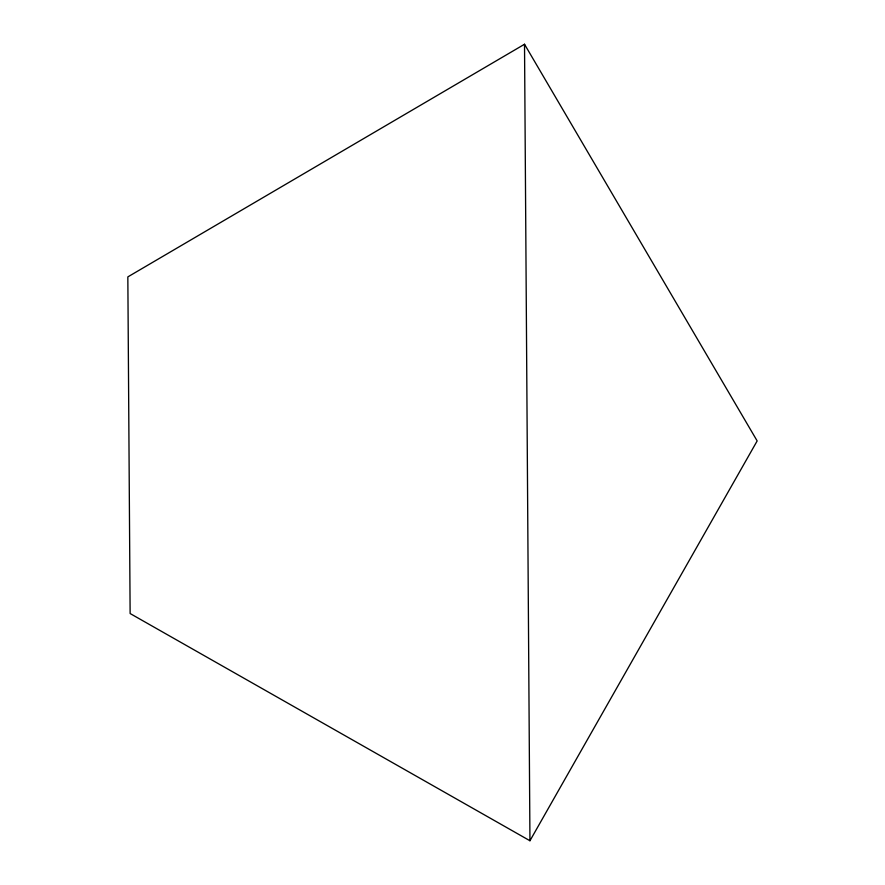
<?xml version="1.0" encoding="UTF-8"?>
<svg xmlns="http://www.w3.org/2000/svg" width="885" height="885" viewBox="0 0 885 885"><rect width="100%" height="100%" fill="white"/><g stroke="black" fill="none" stroke-linecap="round" stroke-linejoin="round"><path stroke-width="1.33" d="M529.949 840.75L757.162 440.929L524.517 44.25L127.838 276.894L130.128 613.537L529.949 840.75L524.517 44.25"/></g></svg>
